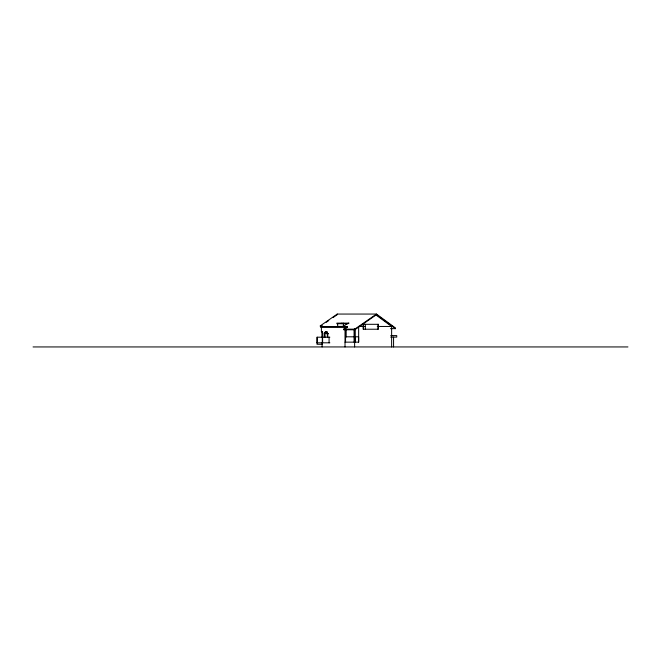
<?xml version="1.0" encoding="UTF-8"?>
<svg xmlns="http://www.w3.org/2000/svg" width="661" height="661" viewBox="0 0 661 661"><rect width="100%" height="100%" fill="white"/><g stroke="black" fill="none" stroke-linecap="round" stroke-linejoin="round"><path stroke-width="0.99" d="M320.296 325.848L322.105 325.848L322.105 326.46L320.296 326.46L320.296 325.848L337.226 314.058L376.497 314.058L395.518 328.038L395.518 328.649L390.477 328.649M326.22 322.337L328.757 320.568M332.995 317.619L337.226 314.669L337.226 314.058M320.949 326.658L347.281 326.658L347.281 327.269L320.949 327.269L322.105 325.848M320.949 327.269L322.105 326.46M341.159 323.692L341.985 323.122M347.223 323.692L343.34 326.402L337.672 326.402M347.62 323.692L348.446 323.122M354.635 346.942L354.602 329.261L376.497 314.058L376.497 314.669L354.808 329.773L343.687 329.773L343.687 329.161L347.281 326.658M345.843 328.269L347.281 327.269M349.033 323.122L336.862 323.122L336.862 323.692L348.083 323.692M365.318 326.46L358.65 326.46L358.65 342.15L345.017 342.15M377.266 326.46L392.535 326.46M354.577 328.905L355.164 328.905L355.164 342.15L355.164 336.804M343.687 329.161L354.808 329.161L354.808 329.773M325.303 331.855L327.236 331.855M324.245 337.201L324.245 333.557L325.022 333.557A2.743 1.9 -90 0 1 326.774 331.855M324.245 333.557A2.743 1.9 -90 0 1 326.005 331.855A2.743 1.9 -90 0 1 327.765 333.557L328.534 333.557M324.948 333.202A2.586 1.867 -90 0 1 327.344 334.532L327.757 334.532A2.586 1.867 -90 0 0 324.766 333.739M390.742 335.598L396.749 335.598L396.749 337.11L390.651 337.11M345.563 336.804L358.626 336.804L358.65 342.15M329.847 337.201L317.007 337.201L317.007 344.282L322.147 344.282M317.007 342.811L329.847 342.811M33.05 346.942L627.95 346.942M395.518 328.649L376.497 314.669L375.588 314.669L391.626 326.46L391.626 346.942M393.568 337.11L393.568 346.942M377.968 324.311L377.968 329.228M365.318 324.311L365.318 329.228M363.401 324.311L363.401 329.228M354.065 329.261L354.065 342.15M346.124 329.922L346.124 337.052M345.563 329.261L345.563 342.15M345.017 329.261L345.017 346.942M343.323 323.122L343.34 326.6M337.672 323.692L337.672 326.6M329.079 337.201L329.079 342.811M327.765 333.557L327.757 337.292M327.344 334.532L327.344 337.292M325.022 333.557L325.022 337.201M322.609 342.811L322.609 331.855L321.395 331.855L321.395 326.46M322.304 331.855L322.304 342.811M322.105 331.855L322.105 337.201M322.105 342.811L322.105 346.942M317.222 337.201L317.222 342.811M378.365 324.311L363.195 324.311L363.195 329.228L378.365 329.228L378.365 324.311"/></g></svg>
